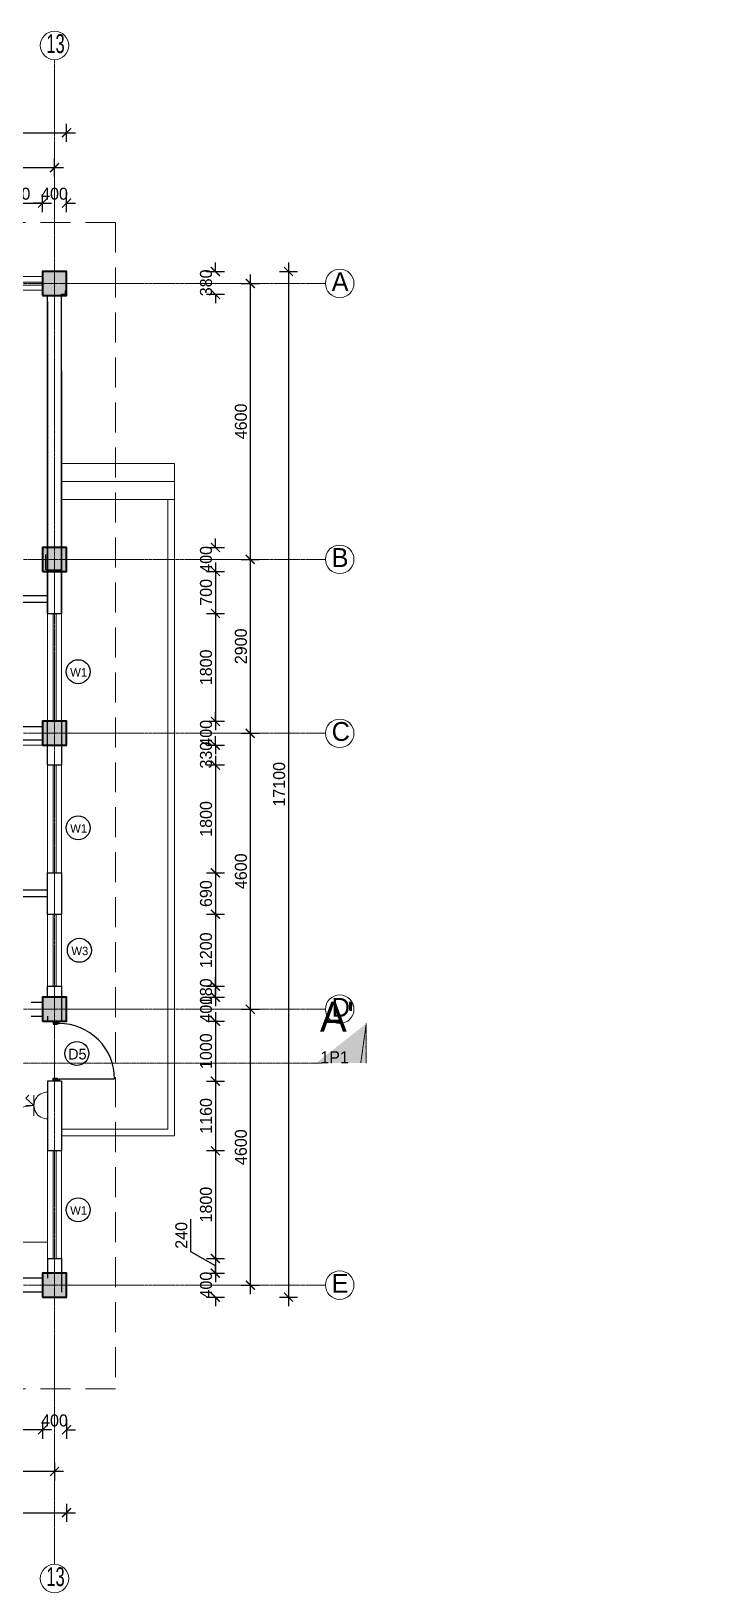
# Model space of a CAD drawing. Header units: inches. Extents: x -3071 to 2534411, y -17796 to 388172.
# Drawn here: x 1649014 to 1660284, y 290866 to 316900 of the extents above; entities that cross this region are included whole.
import ezdxf
from ezdxf.enums import TextEntityAlignment as Align

# ---------------------------------------------------------------- set-up
doc = ezdxf.new("R2010")
doc.units = ezdxf.units.IN
doc.header["$MEASUREMENT"] = 0
for name, pattern in [('ACAD_ISO08W100', [36, 24, -3, 6, -3]), ('DASHDOT2', [12.7, 6.35, -3.175, 0, -3.175]), ('DASHED', [0.75, 0.5, -0.25])]:
    doc.linetypes.add(name, pattern=pattern)
for name, color, linetype, lineweight in [('001-Archi- door window elevation', 92, 'Continuous', 25), ('001-Archi-Opening Tags', 14, 'Continuous', 25), ('002-Archi- Opening', 90, 'Continuous', 25), ('A .4 col', 5, 'Continuous', 40), ('A 0.09 Furniture', 30, 'Continuous', 5), ('A 0.13 dw', 3, 'Continuous', 13), ('A 0.13 fixed furniture', 10, 'Continuous', 13), ('A 0.13 IND DIM', 240, 'Continuous', 13), ('A 0.13 Text', 6, 'Continuous', 13), ('A 0.13parapet partition', 230, 'Continuous', 13), ('A 0.18 steps', 6, 'Continuous', 18), ('cen', 50, 'ACAD_ISO08W100', 5), ('dotted line', 1, 'DASHED', 9), ('Grid Tag', 6, 'Continuous', 20), ('p1 walls stone outline', 4, 'Continuous', 30), ('Power Sockets City supply', 141, 'Continuous', 13), ('section', 6, 'DASHDOT2', 20)]:
    doc.layers.add(name, color=color, linetype=linetype, lineweight=lineweight)
doc.layers.add('Wires', color=1, linetype='Continuous')
doc.styles.add('Archi 100', font='GOTHIC.TTF', dxfattribs={"height": 200})
doc.styles.add('CG', font='GOTHIC.TTF', dxfattribs={"height": 40})
doc.styles.get("Standard").update_dxf_attribs({"font": 'GOTHIC.TTF'})
doc.dimstyles.new('Archi 100', dxfattribs={"dimtxt": 200, "dimasz": 150, "dimexe": 150, "dimexo": 300, "dimgap": 50, "dimtad": 1, "dimdec": 0, "dimrnd": 5, "dimzin": 0, "dimdsep": 46, "dimtxsty": 'Archi 100', "dimblk": 'ARCHTICK', "dimcen": 0.09, "dimdle": 150, "dimclrd": 256, "dimclre": 256, "dimclrt": 256, "dimadec": 0, "dimazin": 0, "dimtfac": 1, "dimtdec": 0, "dimtix": 1, "dimtofl": 0, "dimtmove": 0, "dimatfit": 3, "dimfxl": 150, "dimfxlon": 1, "dimtolj": 1, "dimtzin": 0, "dimlwd": -1, "dimlwe": -1, "dimarcsym": 0})

# ---------------------------------------------------------------- blocks, each defined once
blk = doc.blocks.new('*U654')
at = {"ltscale": 100}
for points in [[(5, 50), (5, -50), (55, -50), (55, 15), (40, 15), (40, 50)], [(995, 50), (995, -50), (945, -50), (945, 15), (960, 15), (960, 50)]]:
    blk.add_hatch(color=256, dxfattribs=at).paths.add_polyline_path(points)
blk.add_lwpolyline([(43, 50), (43, 964, -0.414214), (957, 50)], format="xyb", dxfattribs=at)
for points in [[(5, 50), (5, -50), (55, -50), (55, 15), (40, 15), (40, 50)], [(995, 50), (995, -50), (945, -50), (945, 15), (960, 15), (960, 50)]]:
    blk.add_lwpolyline(points, close=True)
blk = doc.blocks.new('grid')
at = {"layer": 'Grid Tag', "linetype": 'Continuous', "ltscale": 30}
blk.add_circle((51, 48), 264, dxfattribs=at)
blk.add_attdef('GRID', (-143, -93), '', height=200)
blk = doc.blocks.new('window tag')
blk.add_circle((0, 0), 200)
at = {"style": 'Archi 100', "flags": 1}
for tag, p in [('WIDTH', (15, 174.5)), ('HEIGHT', (-4.5, -348.5))]:
    blk.add_attdef(tag, p, '', height=200, dxfattribs=at)
at = {"style": 'Archi 100'}
blk.add_attdef('SYMBOL', text='', height=200, dxfattribs=at).set_placement((8, -10.5), align=Align.MIDDLE_CENTER)
blk = doc.blocks.new('ffwef')
at = {"layer": 'A 0.13 dw'}
for points in [[(1184596, 368096), (1184596, 367866), (1183596, 367866), (1183596, 368096)], [(1183596, 367953), (1184596, 367953), (1184596, 368003), (1183596, 368003)]]:
    blk.add_lwpolyline(points, close=True, dxfattribs=at)
blk = doc.blocks.new('W2')
at = {"layer": 'A 0.13 dw'}
for points in [[(143910, 195589), (143910, 195359), (142110, 195359), (142110, 195589)], [(142110, 195446), (143910, 195446), (143910, 195496), (142110, 195496)]]:
    blk.add_lwpolyline(points, close=True, dxfattribs=at)
blk = doc.blocks.new('vfrfrfef')
at = {"layer": 'A 0.13 dw'}
for points in [[(1185496, 370608), (1185496, 370378), (1184296, 370378), (1184296, 370608)], [(1184296, 370465), (1185496, 370465), (1185496, 370515), (1184296, 370515)]]:
    blk.add_lwpolyline(points, close=True, dxfattribs=at)
blk = doc.blocks.new('_ArchTick')
at = {"color": 0, "linetype": 'ByBlock', "const_width": 0.15}
blk.add_lwpolyline([(-0.5, -0.5), (0.5, 0.5)], dxfattribs=at)
blk = doc.blocks.new('*D1332')
at = {"transparency": 16777216}
for p, q in [((1648051, 314034), (1649351, 314034)), ((1648201, 313884), (1648201, 314184)), ((1649201, 313884), (1649201, 314184))]:
    blk.add_line(p, q, dxfattribs=at)
at = {"layer": 'Defpoints', "color": 0, "transparency": 16777216}
for p in [(1649201, 314034), (1648201, 312810), (1649201, 312895)]:
    blk.add_point(p, dxfattribs=at)
at = {"transparency": 16777216, "xscale": 150, "yscale": 150, "zscale": 150, "rotation": 180}
blk.add_blockref('_ArchTick', (1648201, 314034), dxfattribs=at)
at = {"transparency": 16777216, "xscale": 150, "yscale": 150, "zscale": 150}
blk.add_blockref('_ArchTick', (1649201, 314034), dxfattribs=at)
at = {"transparency": 16777216, "insert": (1648701, 314190), "char_height": 200, "attachment_point": 5, "style": 'Archi 100'}
blk.add_mtext('\\A1;1000', dxfattribs=at)
blk = doc.blocks.new('*D1333')
at = {"transparency": 16777216}
for p, q in [((1649201, 314034), (1649051, 314034)), ((1649201, 313884), (1649201, 314184)), ((1649601, 313884), (1649601, 314184)), ((1649601, 314034), (1649751, 314034))]:
    blk.add_line(p, q, dxfattribs=at)
at = {"layer": 'Defpoints', "color": 0, "transparency": 16777216}
for p in [(1649601, 314034), (1649201, 312895), (1649601, 312895)]:
    blk.add_point(p, dxfattribs=at)
at = {"transparency": 16777216, "xscale": 150, "yscale": 150, "zscale": 150}
blk.add_blockref('_ArchTick', (1649201, 314034), dxfattribs=at)
at = {"transparency": 16777216, "xscale": 150, "yscale": 150, "zscale": 150, "rotation": 180}
blk.add_blockref('_ArchTick', (1649601, 314034), dxfattribs=at)
at = {"transparency": 16777216, "insert": (1649401, 314190), "char_height": 200, "attachment_point": 5, "style": 'Archi 100'}
blk.add_mtext('\\A1;400', dxfattribs=at)
blk = doc.blocks.new('*D1343')
at = {"transparency": 16777216}
for p, q in [((1645801, 314477), (1645801, 314777)), ((1649401, 314477), (1649401, 314777)), ((1645651, 314627), (1649551, 314627))]:
    blk.add_line(p, q, dxfattribs=at)
at = {"layer": 'Defpoints', "color": 0, "transparency": 16777216}
for p in [(1649401, 314627), (1645801, 312900), (1649401, 312895)]:
    blk.add_point(p, dxfattribs=at)
at = {"transparency": 16777216, "xscale": 150, "yscale": 150, "zscale": 150, "rotation": 180}
blk.add_blockref('_ArchTick', (1645801, 314627), dxfattribs=at)
at = {"transparency": 16777216, "xscale": 150, "yscale": 150, "zscale": 150}
blk.add_blockref('_ArchTick', (1649401, 314627), dxfattribs=at)
at = {"transparency": 16777216, "insert": (1647601, 314782), "char_height": 200, "attachment_point": 5, "style": 'Archi 100'}
blk.add_mtext('\\A1;3600', dxfattribs=at)
blk = doc.blocks.new('*D1281')
at = {"transparency": 16777216}
for p, q in [((1610551, 315057), (1610551, 315357)), ((1649601, 315057), (1649601, 315357)), ((1610401, 315207), (1649751, 315207))]:
    blk.add_line(p, q, dxfattribs=at)
at = {"layer": 'Defpoints', "color": 0, "transparency": 16777216}
for p in [(1649601, 315207), (1610551, 312895), (1649601, 312895)]:
    blk.add_point(p, dxfattribs=at)
at = {"transparency": 16777216, "xscale": 150, "yscale": 150, "zscale": 150, "rotation": 180}
blk.add_blockref('_ArchTick', (1610551, 315207), dxfattribs=at)
at = {"transparency": 16777216, "xscale": 150, "yscale": 150, "zscale": 150}
blk.add_blockref('_ArchTick', (1649601, 315207), dxfattribs=at)
at = {"transparency": 16777216, "insert": (1630076, 315362), "char_height": 200, "attachment_point": 5, "style": 'Archi 100'}
blk.add_mtext('\\A1;39050', dxfattribs=at)
blk = doc.blocks.new('*D1362')
at = {"transparency": 16777216}
for p, q in [((1649201, 293733), (1649201, 293433)), ((1649601, 293733), (1649601, 293433)), ((1649201, 293583), (1649051, 293583)), ((1649601, 293583), (1649751, 293583))]:
    blk.add_line(p, q, dxfattribs=at)
at = {"layer": 'Defpoints', "color": 0, "transparency": 16777216}
for p in [(1649201, 295795), (1649601, 295795), (1649201, 293583)]:
    blk.add_point(p, dxfattribs=at)
at = {"transparency": 16777216, "xscale": 150, "yscale": 150, "zscale": 150}
blk.add_blockref('_ArchTick', (1649201, 293583), dxfattribs=at)
at = {"transparency": 16777216, "xscale": 150, "yscale": 150, "zscale": 150, "rotation": 180}
blk.add_blockref('_ArchTick', (1649601, 293583), dxfattribs=at)
at = {"transparency": 16777216, "insert": (1649401, 293738), "char_height": 200, "attachment_point": 5, "style": 'Archi 100'}
blk.add_mtext('\\A1;400', dxfattribs=at)
blk = doc.blocks.new('*D1363')
at = {"transparency": 16777216}
for p, q in [((1646001, 293733), (1646001, 293433)), ((1649201, 293733), (1649201, 293433)), ((1649351, 293583), (1645851, 293583))]:
    blk.add_line(p, q, dxfattribs=at)
at = {"layer": 'Defpoints', "color": 0, "transparency": 16777216}
for p in [(1646001, 295795), (1649201, 295795), (1646001, 293583)]:
    blk.add_point(p, dxfattribs=at)
at = {"transparency": 16777216, "xscale": 150, "yscale": 150, "zscale": 150, "rotation": 180}
blk.add_blockref('_ArchTick', (1646001, 293583), dxfattribs=at)
at = {"transparency": 16777216, "xscale": 150, "yscale": 150, "zscale": 150}
blk.add_blockref('_ArchTick', (1649201, 293583), dxfattribs=at)
at = {"transparency": 16777216, "insert": (1647601, 293738), "char_height": 200, "attachment_point": 5, "style": 'Archi 100'}
blk.add_mtext('\\A1;3200', dxfattribs=at)
blk = doc.blocks.new('*D1387')
at = {"transparency": 16777216}
for p, q in [((1649551, 292888), (1645651, 292888)), ((1645801, 293038), (1645801, 292738)), ((1649401, 293038), (1649401, 292738))]:
    blk.add_line(p, q, dxfattribs=at)
at = {"layer": 'Defpoints', "color": 0, "transparency": 16777216}
for p in [(1645801, 295995), (1649401, 295995), (1645801, 292888)]:
    blk.add_point(p, dxfattribs=at)
at = {"transparency": 16777216, "xscale": 150, "yscale": 150, "zscale": 150, "rotation": 180}
blk.add_blockref('_ArchTick', (1645801, 292888), dxfattribs=at)
at = {"transparency": 16777216, "xscale": 150, "yscale": 150, "zscale": 150}
blk.add_blockref('_ArchTick', (1649401, 292888), dxfattribs=at)
at = {"transparency": 16777216, "insert": (1647601, 293043), "char_height": 200, "attachment_point": 5, "style": 'Archi 100'}
blk.add_mtext('\\A1;3600', dxfattribs=at)
blk = doc.blocks.new('*D1285')
at = {"transparency": 16777216}
for p, q in [((1610386, 292201), (1649751, 292201)), ((1610536, 292351), (1610536, 292051)), ((1649601, 292351), (1649601, 292051))]:
    blk.add_line(p, q, dxfattribs=at)
at = {"layer": 'Defpoints', "color": 0, "transparency": 16777216}
for p in [(1610536, 298740), (1649601, 295795), (1649601, 292201)]:
    blk.add_point(p, dxfattribs=at)
at = {"transparency": 16777216, "xscale": 150, "yscale": 150, "zscale": 150, "rotation": 180}
blk.add_blockref('_ArchTick', (1610536, 292201), dxfattribs=at)
at = {"transparency": 16777216, "xscale": 150, "yscale": 150, "zscale": 150}
blk.add_blockref('_ArchTick', (1649601, 292201), dxfattribs=at)
at = {"transparency": 16777216, "insert": (1630069, 292356), "char_height": 200, "attachment_point": 5, "style": 'Archi 100'}
blk.add_mtext('\\A1;39065', dxfattribs=at)
blk = doc.blocks.new('*D1398')
at = {"transparency": 16777216}
for p, q in [((1652081, 312895), (1652081, 313045)), ((1651931, 312895), (1652231, 312895)), ((1651931, 312514), (1652231, 312514)), ((1652081, 312514), (1652081, 312364))]:
    blk.add_line(p, q, dxfattribs=at)
at = {"layer": 'Defpoints', "color": 0, "transparency": 16777216}
for p in [(1649601, 312895), (0, 312514), (1652081, 312514)]:
    blk.add_point(p, dxfattribs=at)
at = {"transparency": 16777216, "xscale": 150, "yscale": 150, "zscale": 150}
for p, rotation in [((1652081, 312895), 270), ((1652081, 312514), 90)]:
    blk.add_blockref('_ArchTick', p, dxfattribs=dict(at, rotation=rotation))
at = {"transparency": 16777216, "insert": (1651926, 312705), "char_height": 200, "attachment_point": 5, "rotation": 90, "style": 'Archi 100'}
blk.add_mtext('\\A1;380', dxfattribs=at)
blk = doc.blocks.new('*D1399')
at = {"transparency": 16777216}
for p, q in [((2330, 312514), (2630, 312514)), ((2480, 312664), (2480, 308145)), ((2630, 308295), (2330, 308295))]:
    blk.add_line(p, q, dxfattribs=at)
at = {"layer": 'Defpoints', "color": 0, "transparency": 16777216}
for p in [(0, 312514), (2480, 308295), (1649601, 308295)]:
    blk.add_point(p, dxfattribs=at)
at = {"transparency": 16777216, "xscale": 150, "yscale": 150, "zscale": 150}
for p, rotation in [((2480, 312514), 90), ((2480, 308295), 270)]:
    blk.add_blockref('_ArchTick', p, dxfattribs=dict(at, rotation=rotation))
at = {"transparency": 16777216, "insert": (2325, 310405), "char_height": 200, "attachment_point": 5, "rotation": 90, "style": 'Archi 100'}
blk.add_mtext('\\A1;4220', dxfattribs=at)
blk = doc.blocks.new('*D1400')
at = {"transparency": 16777216}
for p, q in [((1651931, 308295), (1652231, 308295)), ((1652081, 308295), (1652081, 308445)), ((1651931, 307895), (1652231, 307895)), ((1652081, 307895), (1652081, 307745))]:
    blk.add_line(p, q, dxfattribs=at)
at = {"layer": 'Defpoints', "color": 0, "transparency": 16777216}
for p in [(1649601, 308295), (1649601, 307895), (1652081, 307895)]:
    blk.add_point(p, dxfattribs=at)
at = {"transparency": 16777216, "xscale": 150, "yscale": 150, "zscale": 150}
for p, rotation in [((1652081, 308295), 270), ((1652081, 307895), 90)]:
    blk.add_blockref('_ArchTick', p, dxfattribs=dict(at, rotation=rotation))
at = {"transparency": 16777216, "insert": (1651926, 308095), "char_height": 200, "attachment_point": 5, "rotation": 90, "style": 'Archi 100'}
blk.add_mtext('\\A1;400', dxfattribs=at)
blk = doc.blocks.new('*D1401')
at = {"transparency": 16777216}
for p, q in [((1652081, 308045), (1652081, 307045)), ((1651931, 307895), (1652231, 307895)), ((1651931, 307195), (1652231, 307195))]:
    blk.add_line(p, q, dxfattribs=at)
at = {"layer": 'Defpoints', "color": 0, "transparency": 16777216}
for p in [(1649601, 307895), (1649516, 307195), (1652081, 307195)]:
    blk.add_point(p, dxfattribs=at)
at = {"transparency": 16777216, "xscale": 150, "yscale": 150, "zscale": 150}
for p, rotation in [((1652081, 307895), 90), ((1652081, 307195), 270)]:
    blk.add_blockref('_ArchTick', p, dxfattribs=dict(at, rotation=rotation))
at = {"transparency": 16777216, "insert": (1651926, 307545), "char_height": 200, "attachment_point": 5, "rotation": 90, "style": 'Archi 100'}
blk.add_mtext('\\A1;700', dxfattribs=at)
blk = doc.blocks.new('*D1402')
at = {"transparency": 16777216}
for p, q in [((1652081, 307345), (1652081, 305245)), ((1651931, 307195), (1652231, 307195)), ((1651931, 305395), (1652231, 305395))]:
    blk.add_line(p, q, dxfattribs=at)
at = {"layer": 'Defpoints', "color": 0, "transparency": 16777216}
for p in [(1649516, 307195), (1649601, 305395), (1652081, 305395)]:
    blk.add_point(p, dxfattribs=at)
at = {"transparency": 16777216, "xscale": 150, "yscale": 150, "zscale": 150}
for p, rotation in [((1652081, 307195), 90), ((1652081, 305395), 270)]:
    blk.add_blockref('_ArchTick', p, dxfattribs=dict(at, rotation=rotation))
at = {"transparency": 16777216, "insert": (1651926, 306295), "char_height": 200, "attachment_point": 5, "rotation": 90, "style": 'Archi 100'}
blk.add_mtext('\\A1;1800', dxfattribs=at)
blk = doc.blocks.new('*D1403')
at = {"transparency": 16777216}
for p, q in [((1651931, 305395), (1652231, 305395)), ((1652081, 305395), (1652081, 305545)), ((1651931, 304995), (1652231, 304995)), ((1652081, 304995), (1652081, 304845))]:
    blk.add_line(p, q, dxfattribs=at)
at = {"layer": 'Defpoints', "color": 0, "transparency": 16777216}
for p in [(1649601, 305395), (1649601, 304995), (1652081, 304995)]:
    blk.add_point(p, dxfattribs=at)
at = {"transparency": 16777216, "xscale": 150, "yscale": 150, "zscale": 150}
for p, rotation in [((1652081, 305395), 270), ((1652081, 304995), 90)]:
    blk.add_blockref('_ArchTick', p, dxfattribs=dict(at, rotation=rotation))
at = {"transparency": 16777216, "insert": (1651926, 305195), "char_height": 200, "attachment_point": 5, "rotation": 90, "style": 'Archi 100'}
blk.add_mtext('\\A1;400', dxfattribs=at)
blk = doc.blocks.new('*D1404')
at = {"transparency": 16777216}
for p, q in [((1652081, 304995), (1652081, 305145)), ((1651931, 304995), (1652231, 304995)), ((1651931, 304667), (1652231, 304667)), ((1652081, 304667), (1652081, 304517))]:
    blk.add_line(p, q, dxfattribs=at)
at = {"layer": 'Defpoints', "color": 0, "transparency": 16777216}
for p in [(1649601, 304995), (1649516, 304667), (1652081, 304667)]:
    blk.add_point(p, dxfattribs=at)
at = {"transparency": 16777216, "xscale": 150, "yscale": 150, "zscale": 150}
for p, rotation in [((1652081, 304995), 270), ((1652081, 304667), 90)]:
    blk.add_blockref('_ArchTick', p, dxfattribs=dict(at, rotation=rotation))
at = {"transparency": 16777216, "insert": (1651926, 304831), "char_height": 200, "attachment_point": 5, "rotation": 90, "style": 'Archi 100'}
blk.add_mtext('\\A1;330', dxfattribs=at)
blk = doc.blocks.new('*D1405')
at = {"transparency": 16777216}
for p, q in [((1651931, 304667), (1652231, 304667)), ((1652081, 304817), (1652081, 302717)), ((1651931, 302867), (1652231, 302867))]:
    blk.add_line(p, q, dxfattribs=at)
at = {"layer": 'Defpoints', "color": 0, "transparency": 16777216}
for p in [(1649516, 304667), (1649516, 302867), (1652081, 302867)]:
    blk.add_point(p, dxfattribs=at)
at = {"transparency": 16777216, "xscale": 150, "yscale": 150, "zscale": 150}
for p, rotation in [((1652081, 304667), 90), ((1652081, 302867), 270)]:
    blk.add_blockref('_ArchTick', p, dxfattribs=dict(at, rotation=rotation))
at = {"transparency": 16777216, "insert": (1651926, 303767), "char_height": 200, "attachment_point": 5, "rotation": 90, "style": 'Archi 100'}
blk.add_mtext('\\A1;1800', dxfattribs=at)
blk = doc.blocks.new('*D1406')
at = {"transparency": 16777216}
for p, q in [((1651931, 302867), (1652231, 302867)), ((1652081, 303017), (1652081, 302028)), ((1651931, 302178), (1652231, 302178))]:
    blk.add_line(p, q, dxfattribs=at)
at = {"layer": 'Defpoints', "color": 0, "transparency": 16777216}
for p in [(1649516, 302867), (1649516, 302178), (1652081, 302178)]:
    blk.add_point(p, dxfattribs=at)
at = {"transparency": 16777216, "xscale": 150, "yscale": 150, "zscale": 150}
for p, rotation in [((1652081, 302867), 90), ((1652081, 302178), 270)]:
    blk.add_blockref('_ArchTick', p, dxfattribs=dict(at, rotation=rotation))
at = {"transparency": 16777216, "insert": (1651926, 302522), "char_height": 200, "attachment_point": 5, "rotation": 90, "style": 'Archi 100'}
blk.add_mtext('\\A1;690', dxfattribs=at)
blk = doc.blocks.new('*D1407')
at = {"transparency": 16777216}
for p, q in [((1652081, 302328), (1652081, 300828)), ((1651931, 302178), (1652231, 302178)), ((1651931, 300978), (1652231, 300978))]:
    blk.add_line(p, q, dxfattribs=at)
at = {"layer": 'Defpoints', "color": 0, "transparency": 16777216}
for p in [(1649516, 302178), (1649516, 300978), (1652081, 300978)]:
    blk.add_point(p, dxfattribs=at)
at = {"transparency": 16777216, "xscale": 150, "yscale": 150, "zscale": 150}
for p, rotation in [((1652081, 302178), 90), ((1652081, 300978), 270)]:
    blk.add_blockref('_ArchTick', p, dxfattribs=dict(at, rotation=rotation))
at = {"transparency": 16777216, "insert": (1651926, 301578), "char_height": 200, "attachment_point": 5, "rotation": 90, "style": 'Archi 100'}
blk.add_mtext('\\A1;1200', dxfattribs=at)
blk = doc.blocks.new('*D1408')
at = {"transparency": 16777216}
for p, q in [((1651931, 300978), (1652231, 300978)), ((1652081, 300978), (1652081, 301128)), ((1651931, 300795), (1652231, 300795)), ((1652081, 300795), (1652081, 300645))]:
    blk.add_line(p, q, dxfattribs=at)
at = {"layer": 'Defpoints', "color": 0, "transparency": 16777216}
for p in [(1649516, 300978), (1649601, 300795), (1652081, 300795)]:
    blk.add_point(p, dxfattribs=at)
at = {"transparency": 16777216, "xscale": 150, "yscale": 150, "zscale": 150}
for p, rotation in [((1652081, 300978), 270), ((1652081, 300795), 90)]:
    blk.add_blockref('_ArchTick', p, dxfattribs=dict(at, rotation=rotation))
at = {"transparency": 16777216, "insert": (1651926, 300886), "char_height": 200, "attachment_point": 5, "rotation": 90, "style": 'Archi 100'}
blk.add_mtext('\\A1;180', dxfattribs=at)
blk = doc.blocks.new('*D1409')
at = {"transparency": 16777216}
for p, q in [((1651931, 300795), (1652231, 300795)), ((1652081, 300795), (1652081, 300945)), ((1651931, 300395), (1652231, 300395)), ((1652081, 300395), (1652081, 300245))]:
    blk.add_line(p, q, dxfattribs=at)
at = {"layer": 'Defpoints', "color": 0, "transparency": 16777216}
for p in [(1649601, 300795), (1649601, 300395), (1652081, 300395)]:
    blk.add_point(p, dxfattribs=at)
at = {"transparency": 16777216, "xscale": 150, "yscale": 150, "zscale": 150}
for p, rotation in [((1652081, 300795), 270), ((1652081, 300395), 90)]:
    blk.add_blockref('_ArchTick', p, dxfattribs=dict(at, rotation=rotation))
at = {"transparency": 16777216, "insert": (1651926, 300595), "char_height": 200, "attachment_point": 5, "rotation": 90, "style": 'Archi 100'}
blk.add_mtext('\\A1;400', dxfattribs=at)
blk = doc.blocks.new('*D1410')
at = {"transparency": 16777216}
for p, q in [((1652081, 300545), (1652081, 299245)), ((1651931, 300395), (1652231, 300395)), ((1651931, 299395), (1652231, 299395))]:
    blk.add_line(p, q, dxfattribs=at)
at = {"layer": 'Defpoints', "color": 0, "transparency": 16777216}
for p in [(1649601, 300395), (1649516, 299395), (1652081, 299395)]:
    blk.add_point(p, dxfattribs=at)
at = {"transparency": 16777216, "xscale": 150, "yscale": 150, "zscale": 150}
for p, rotation in [((1652081, 300395), 90), ((1652081, 299395), 270)]:
    blk.add_blockref('_ArchTick', p, dxfattribs=dict(at, rotation=rotation))
at = {"transparency": 16777216, "insert": (1651926, 299895), "char_height": 200, "attachment_point": 5, "rotation": 90, "style": 'Archi 100'}
blk.add_mtext('\\A1;1000', dxfattribs=at)
blk = doc.blocks.new('*D1411')
at = {"transparency": 16777216}
for p, q in [((1651931, 299395), (1652231, 299395)), ((1652081, 299545), (1652081, 298087)), ((1651931, 298237), (1652231, 298237))]:
    blk.add_line(p, q, dxfattribs=at)
at = {"layer": 'Defpoints', "color": 0, "transparency": 16777216}
for p in [(1649516, 299395), (1649516, 298237), (1652081, 298237)]:
    blk.add_point(p, dxfattribs=at)
at = {"transparency": 16777216, "xscale": 150, "yscale": 150, "zscale": 150}
for p, rotation in [((1652081, 299395), 90), ((1652081, 298237), 270)]:
    blk.add_blockref('_ArchTick', p, dxfattribs=dict(at, rotation=rotation))
at = {"transparency": 16777216, "insert": (1651926, 298816), "char_height": 200, "attachment_point": 5, "rotation": 90, "style": 'Archi 100'}
blk.add_mtext('\\A1;1160', dxfattribs=at)
blk = doc.blocks.new('*D1412')
at = {"transparency": 16777216}
for p, q in [((1652081, 298387), (1652081, 296287)), ((1651931, 298237), (1652231, 298237)), ((1651931, 296437), (1652231, 296437))]:
    blk.add_line(p, q, dxfattribs=at)
at = {"layer": 'Defpoints', "color": 0, "transparency": 16777216}
for p in [(1649516, 298237), (1649516, 296437), (1652081, 296437)]:
    blk.add_point(p, dxfattribs=at)
at = {"transparency": 16777216, "xscale": 150, "yscale": 150, "zscale": 150}
for p, rotation in [((1652081, 298237), 90), ((1652081, 296437), 270)]:
    blk.add_blockref('_ArchTick', p, dxfattribs=dict(at, rotation=rotation))
at = {"transparency": 16777216, "insert": (1651926, 297337), "char_height": 200, "attachment_point": 5, "rotation": 90, "style": 'Archi 100'}
blk.add_mtext('\\A1;1800', dxfattribs=at)
blk = doc.blocks.new('*D1413')
at = {"transparency": 16777216}
for p, q in [((1651670, 296552), (1651670, 297097)), ((1652081, 296316), (1651670, 296552)), ((1652081, 296587), (1652081, 296045)), ((1651931, 296437), (1652231, 296437)), ((1651931, 296195), (1652231, 296195))]:
    blk.add_line(p, q, dxfattribs=at)
at = {"layer": 'Defpoints', "color": 0, "transparency": 16777216}
for p in [(1649516, 296437), (1649601, 296195), (1652081, 296195)]:
    blk.add_point(p, dxfattribs=at)
at = {"transparency": 16777216, "xscale": 150, "yscale": 150, "zscale": 150}
for p, rotation in [((1652081, 296437), 90), ((1652081, 296195), 270)]:
    blk.add_blockref('_ArchTick', p, dxfattribs=dict(at, rotation=rotation))
at = {"transparency": 16777216, "insert": (1651515, 296824), "char_height": 200, "attachment_point": 5, "rotation": 90, "style": 'Archi 100'}
blk.add_mtext('\\A1;240', dxfattribs=at)
blk = doc.blocks.new('*D1414')
at = {"transparency": 16777216}
for p, q in [((1652081, 296195), (1652081, 296345)), ((1651931, 296195), (1652231, 296195)), ((1651931, 295795), (1652231, 295795)), ((1652081, 295795), (1652081, 295645))]:
    blk.add_line(p, q, dxfattribs=at)
at = {"layer": 'Defpoints', "color": 0, "transparency": 16777216}
for p in [(1649601, 296195), (1649601, 295795), (1652081, 295795)]:
    blk.add_point(p, dxfattribs=at)
at = {"transparency": 16777216, "xscale": 150, "yscale": 150, "zscale": 150}
for p, rotation in [((1652081, 296195), 270), ((1652081, 295795), 90)]:
    blk.add_blockref('_ArchTick', p, dxfattribs=dict(at, rotation=rotation))
at = {"transparency": 16777216, "insert": (1651926, 295995), "char_height": 200, "attachment_point": 5, "rotation": 90, "style": 'Archi 100'}
blk.add_mtext('\\A1;400', dxfattribs=at)
blk = doc.blocks.new('*D1415')
at = {"transparency": 16777216}
for p, q in [((1652512, 312695), (1652812, 312695)), ((1652662, 312845), (1652662, 307945)), ((1652512, 308095), (1652812, 308095))]:
    blk.add_line(p, q, dxfattribs=at)
at = {"layer": 'Defpoints', "color": 0, "transparency": 16777216}
for p in [(1649401, 312695), (1649401, 308095), (1652662, 308095)]:
    blk.add_point(p, dxfattribs=at)
at = {"transparency": 16777216, "xscale": 150, "yscale": 150, "zscale": 150}
for p, rotation in [((1652662, 312695), 90), ((1652662, 308095), 270)]:
    blk.add_blockref('_ArchTick', p, dxfattribs=dict(at, rotation=rotation))
at = {"transparency": 16777216, "insert": (1652507, 310395), "char_height": 200, "attachment_point": 5, "rotation": 90, "style": 'Archi 100'}
blk.add_mtext('\\A1;4600', dxfattribs=at)
blk = doc.blocks.new('*D1416')
at = {"transparency": 16777216}
for p, q in [((1652662, 308245), (1652662, 305045)), ((1652512, 308095), (1652812, 308095)), ((1652512, 305195), (1652812, 305195))]:
    blk.add_line(p, q, dxfattribs=at)
at = {"layer": 'Defpoints', "color": 0, "transparency": 16777216}
for p in [(1649401, 308095), (1649401, 305195), (1652662, 305195)]:
    blk.add_point(p, dxfattribs=at)
at = {"transparency": 16777216, "xscale": 150, "yscale": 150, "zscale": 150}
for p, rotation in [((1652662, 308095), 90), ((1652662, 305195), 270)]:
    blk.add_blockref('_ArchTick', p, dxfattribs=dict(at, rotation=rotation))
at = {"transparency": 16777216, "insert": (1652507, 306645), "char_height": 200, "attachment_point": 5, "rotation": 90, "style": 'Archi 100'}
blk.add_mtext('\\A1;2900', dxfattribs=at)
blk = doc.blocks.new('*D1417')
at = {"transparency": 16777216}
for p, q in [((1652512, 305195), (1652812, 305195)), ((1652662, 305345), (1652662, 300445)), ((1652512, 300595), (1652812, 300595))]:
    blk.add_line(p, q, dxfattribs=at)
at = {"layer": 'Defpoints', "color": 0, "transparency": 16777216}
for p in [(1649401, 305195), (1649401, 300595), (1652662, 300595)]:
    blk.add_point(p, dxfattribs=at)
at = {"transparency": 16777216, "xscale": 150, "yscale": 150, "zscale": 150}
for p, rotation in [((1652662, 305195), 90), ((1652662, 300595), 270)]:
    blk.add_blockref('_ArchTick', p, dxfattribs=dict(at, rotation=rotation))
at = {"transparency": 16777216, "insert": (1652507, 302895), "char_height": 200, "attachment_point": 5, "rotation": 90, "style": 'Archi 100'}
blk.add_mtext('\\A1;4600', dxfattribs=at)
blk = doc.blocks.new('*D1418')
at = {"transparency": 16777216}
for p, q in [((1652662, 300745), (1652662, 295845)), ((1652512, 300595), (1652812, 300595)), ((1652512, 295995), (1652812, 295995))]:
    blk.add_line(p, q, dxfattribs=at)
at = {"layer": 'Defpoints', "color": 0, "transparency": 16777216}
for p in [(1649401, 300595), (1649401, 295995), (1652662, 295995)]:
    blk.add_point(p, dxfattribs=at)
at = {"transparency": 16777216, "xscale": 150, "yscale": 150, "zscale": 150}
for p, rotation in [((1652662, 300595), 90), ((1652662, 295995), 270)]:
    blk.add_blockref('_ArchTick', p, dxfattribs=dict(at, rotation=rotation))
at = {"transparency": 16777216, "insert": (1652507, 298295), "char_height": 200, "attachment_point": 5, "rotation": 90, "style": 'Archi 100'}
blk.add_mtext('\\A1;4600', dxfattribs=at)
blk = doc.blocks.new('*D1284')
at = {"transparency": 16777216}
for p, q in [((1653299, 313045), (1653299, 295645)), ((1653149, 312895), (1653449, 312895)), ((1653149, 295795), (1653449, 295795))]:
    blk.add_line(p, q, dxfattribs=at)
at = {"layer": 'Defpoints', "color": 0, "transparency": 16777216}
for p in [(1649601, 312895), (1649601, 295795), (1653299, 295795)]:
    blk.add_point(p, dxfattribs=at)
at = {"transparency": 16777216, "xscale": 150, "yscale": 150, "zscale": 150}
for p, rotation in [((1653299, 312895), 90), ((1653299, 295795), 270)]:
    blk.add_blockref('_ArchTick', p, dxfattribs=dict(at, rotation=rotation))
at = {"transparency": 16777216, "insert": (1653144, 304345), "char_height": 200, "attachment_point": 5, "rotation": 90, "style": 'Archi 100'}
blk.add_mtext('\\A1;17100', dxfattribs=at)
blk = doc.blocks.new('*D1627')
at = {"transparency": 16777216}
for p, q in [((1765924, 312897), (1765924, 313047)), ((1765774, 312897), (1766074, 312897)), ((1765774, 312516), (1766074, 312516)), ((1765924, 312516), (1765924, 312366))]:
    blk.add_line(p, q, dxfattribs=at)
at = {"layer": 'Defpoints', "color": 0, "transparency": 16777216}
for p in [(1764300, 312897), (0, 312516), (1765924, 312516)]:
    blk.add_point(p, dxfattribs=at)
at = {"transparency": 16777216, "xscale": 150, "yscale": 150, "zscale": 150}
for p, rotation in [((1765924, 312897), 270), ((1765924, 312516), 90)]:
    blk.add_blockref('_ArchTick', p, dxfattribs=dict(at, rotation=rotation))
at = {"transparency": 16777216, "insert": (1765769, 312706), "char_height": 200, "attachment_point": 5, "rotation": 90, "style": 'Archi 100'}
blk.add_mtext('\\A1;380', dxfattribs=at)
blk = doc.blocks.new('*D1628')
at = {"transparency": 16777216}
for p, q in [((1473, 312516), (1773, 312516)), ((1623, 312666), (1623, 308147)), ((1773, 308297), (1473, 308297))]:
    blk.add_line(p, q, dxfattribs=at)
at = {"layer": 'Defpoints', "color": 0, "transparency": 16777216}
for p in [(0, 312516), (1623, 308297), (1764300, 308297)]:
    blk.add_point(p, dxfattribs=at)
at = {"transparency": 16777216, "xscale": 150, "yscale": 150, "zscale": 150}
for p, rotation in [((1623, 312516), 90), ((1623, 308297), 270)]:
    blk.add_blockref('_ArchTick', p, dxfattribs=dict(at, rotation=rotation))
at = {"transparency": 16777216, "insert": (1468, 310406), "char_height": 200, "attachment_point": 5, "rotation": 90, "style": 'Archi 100'}
blk.add_mtext('\\A1;4220', dxfattribs=at)
blk = doc.blocks.new('15A N soc')
at = {"layer": 'Power Sockets City supply', "color": 244, "lineweight": 13, "true_color": 0x991b1e}
for p, q in [((52222.561, 99516.206), (52222.561, 99516.26)), ((52222.561, 99516.206), (52222.61, 99516.259)), ((52222.61, 99516.259), (52222.628, 99516.24)), ((52222.628, 99516.206), (52222.493, 99516.206)), ((52222.434, 99516.116), (52222.686, 99516.116))]:
    blk.add_line(p, q, dxfattribs=at)
blk.add_arc((52222.561, 99516.118), 0.0881, 358.32, 181.68, dxfattribs=at)

msp = doc.modelspace()

# ---------------------------------------------------------------- hatches: boundary and pattern name
at = {"layer": 'A .4 col', "linetype": 'Continuous'}
h = msp.add_hatch(color=256, dxfattribs=at)
h.dxf.hatch_style = 1
h.paths.add_polyline_path([(1649201.17, 312495.24), (1649601.17, 312495.24), (1649601.17, 312895.24), (1649201.17, 312895.24)])
h = msp.add_hatch(color=256, dxfattribs=at)
h.dxf.hatch_style = 1
h.paths.add_polyline_path([(1649201.17, 307895.24), (1649601.17, 307895.24), (1649601.17, 308295.24), (1649201.17, 308295.24)])
h = msp.add_hatch(color=256, dxfattribs=at)
h.dxf.hatch_style = 1
h.paths.add_polyline_path([(1649201.17, 304995.24), (1649601.17, 304995.24), (1649601.17, 305395.24), (1649201.17, 305395.24)])
h = msp.add_hatch(color=256, dxfattribs=at)
h.dxf.hatch_style = 1
h.paths.add_polyline_path([(1649201.17, 300395.25), (1649601.17, 300395.25), (1649601.17, 300795.25), (1649201.17, 300795.25)])
h = msp.add_hatch(color=256, dxfattribs=at)
h.dxf.hatch_style = 1
h.paths.add_polyline_path([(1649201.17, 295795.25), (1649601.17, 295795.25), (1649601.17, 296195.25), (1649201.17, 296195.25)])
at = {"layer": 'section'}
msp.add_hatch(color=256, dxfattribs=at).paths.add_polyline_path([(1654594.61, 300355.02), (1653759.51, 299695.92), (1654594.61, 299695.92)])

# ---------------------------------------------------------------- linework, layer by layer
at = {"layer": 'A .4 col', "linetype": 'Continuous'}
for points in [[(1649201.17, 312495.24), (1649601.17, 312495.24), (1649601.17, 312895.24), (1649201.17, 312895.24)], [(1649201.17, 307895.24), (1649601.17, 307895.24), (1649601.17, 308295.24), (1649201.17, 308295.24)], [(1649201.17, 304995.24), (1649601.17, 304995.24), (1649601.17, 305395.24), (1649201.17, 305395.24)], [(1649201.17, 300395.25), (1649601.17, 300395.25), (1649601.17, 300795.25), (1649201.17, 300795.25)], [(1649201.17, 295795.25), (1649601.17, 295795.25), (1649601.17, 296195.25), (1649201.17, 296195.25)]]:
    msp.add_lwpolyline(points, close=True, dxfattribs=at)
at = {"layer": 'A 0.09 Furniture', "linetype": 'Continuous'}
msp.add_lwpolyline([(1648371.17, 302470.24), (1648371.17, 304400.24), (1645528.83, 304400.24), (1645528.83, 304995.24), (1649201.17, 304995.24)], dxfattribs=at)
at = {"layer": 'A 0.13 fixed furniture'}
for p, q in [((1649516.17, 312514.42), (1649576.17, 312514.42)), ((1649576.17, 312514.42), (1649576.17, 312574.42)), ((1649516.17, 308254.42), (1649516.17, 310344.36)), ((1649286.17, 296710.24), (1644017.71, 296710.24))]:
    msp.add_line(p, q, dxfattribs=at)
at = {"layer": 'A 0.13parapet partition'}
for p, q in [((1651401.17, 309692.53), (1651401.17, 298483.26)), ((1651291.17, 309092.53), (1651291.17, 298593.26)), ((1649516.17, 298593.26), (1651291.17, 298593.26)), ((1649516.17, 298483.26), (1651401.17, 298483.26))]:
    msp.add_line(p, q, dxfattribs=at)
at = {"layer": 'A 0.18 steps'}
for p, q in [((1649516.17, 309692.53), (1651401.17, 309692.53)), ((1649516.17, 309392.53), (1651401.17, 309392.53)), ((1649516.17, 309092.53), (1651401.17, 309092.53))]:
    msp.add_line(p, q, dxfattribs=at)
at = {"layer": 'cen', "ltscale": 2}
for p, q in [((1649401.17, 316425.62), (1649401.17, 291340.6)), ((1653916.17, 312695.24), (1606236.17, 312695.24)), ((1653916.17, 308095.24), (1606236.17, 308095.24)), ((1653916.17, 305195.24), (1606236.17, 305195.24)), ((1653916.17, 300595.25), (1606236.17, 300595.25)), ((1653916.17, 295995.25), (1606236.17, 295995.25))]:
    msp.add_line(p, q, dxfattribs=at)
at = {"layer": 'dotted line', "ltscale": 1000}
for p, q in [((1650416.17, 313711.02), (1635201.17, 313711.02)), ((1650416.17, 313711.02), (1650416.17, 294265.2)), ((1650416.17, 294265.2), (1628626.17, 294265.2))]:
    msp.add_line(p, q, dxfattribs=at)
at = {"layer": 'p1 walls stone outline'}
for p, q in [((1649286.17, 307195.13), (1649286.17, 312495.24)), ((1649516.17, 310365.36), (1649516.17, 312514.42)), ((1649286.17, 312395.24), (1649286.17, 307195.13)), ((1649516.17, 307460.24), (1649516.17, 312395.24)), ((1649516.17, 311245.24), (1649516.17, 307195.13)), ((1649256.17, 307921.63), (1649256.17, 308175.56)), ((1649261.17, 307921.63), (1649506.17, 307921.63)), ((1648871.17, 307490.24), (1649286.17, 307490.24)), ((1648871.17, 307380.24), (1649286.17, 307380.24)), ((1649286.17, 307195.13), (1649516.17, 307195.13)), ((1649286.17, 304666.99), (1649286.17, 305395.24)), ((1649516.17, 305395.24), (1649516.17, 304666.99)), ((1648490.08, 305310.24), (1649201.17, 305310.24)), ((1649201.17, 305080.24), (1645601.17, 305080.24)), ((1649286.17, 304666.99), (1649516.17, 304666.99)), ((1649286.17, 302177.54), (1649286.17, 302867.1)), ((1649286.17, 302867.1), (1649516.17, 302867.1)), ((1649516.17, 302867.1), (1649516.17, 302177.54)), ((1649286.17, 302580.24), (1648371.17, 302580.24)), ((1649286.17, 302470.24), (1648371.17, 302470.24)), ((1649286.17, 302177.54), (1649516.17, 302177.54)), ((1649286.17, 300795.25), (1649286.17, 300977.66)), ((1649286.17, 300977.66), (1649516.17, 300977.66)), ((1649516.17, 300977.66), (1649516.17, 300395.25)), ((1649014, 300710.24), (1649201.17, 300710.24)), ((1649601.17, 300710.24), (1649601.17, 300480.24)), ((1649014, 300480.24), (1649201.17, 300480.24)), ((1649286.17, 300480.01), (1649286.17, 300395.25)), ((1649516.17, 300480.01), (1649516.17, 300395.25)), ((1649516.17, 300395.25), (1649286.17, 300395.25)), ((1649286.17, 299395.25), (1649286.17, 298236.84)), ((1649516.17, 299395.25), (1649286.17, 299395.25)), ((1649516.17, 299395.25), (1649516.17, 298236.84)), ((1649286.17, 298236.84), (1649516.17, 298236.84)), ((1649286.17, 296436.95), (1649286.17, 296110.01)), ((1649286.17, 296436.95), (1649516.17, 296436.95)), ((1649516.17, 296436.95), (1649516.17, 295880.02)), ((1649201.17, 296110.24), (1645311.78, 296110.24)), ((1649201.17, 295880.25), (1649201.17, 296110.25)), ((1649201.17, 295880.24), (1645311.78, 295880.25))]:
    msp.add_line(p, q, dxfattribs=at)
msp.add_lwpolyline([(1649516.17, 307195.13), (1649516.17, 307460.24)], dxfattribs=at)
at = {"layer": 'section'}
for p, q in [((1654594.61, 300355.02), (1654503.66, 299695.92)), ((1654594.61, 299695.92), (1654594.61, 300355.02)), ((1653854.71, 299695.92), (1605366.89, 299695.92))]:
    msp.add_line(p, q, dxfattribs=at)
at = {"layer": 'Wires', "color": 2, "lineweight": 9}
msp.add_arc((1649386.7, 295910.38), 3095.96, 96.109124, 172.038527, dxfattribs=at)

# ---------------------------------------------------------------- block references
ref = msp.add_blockref('grid', (1649354.94, 316619.81), dxfattribs=dict(xscale=0.8987445155798923, yscale=0.8987445155798923, zscale=0.8987445155798923))
ref.add_attrib('GRID', '13', (1649266.41, 316536.03), dxfattribs={"height": 314.561, "width": 0.65})
ref = msp.add_blockref('grid', (1654107.23, 312652.14), dxfattribs=dict(xscale=0.8987445155798923, yscale=0.8987445155798923, zscale=0.8987445155798923))
ref.add_attrib('GRID', 'A', (1654018.7, 312568.36), dxfattribs={"height": 314.56})
ref = msp.add_blockref('grid', (1654107.23, 308052.14), dxfattribs=dict(xscale=0.8987445155798923, yscale=0.8987445155798923, zscale=0.8987445155798923))
ref.add_attrib('GRID', 'B', (1654018.7, 307968.36), dxfattribs={"height": 314.56})
ref = msp.add_blockref('grid', (1654107.23, 305152.14), dxfattribs=dict(xscale=0.8987445155798923, yscale=0.8987445155798923, zscale=0.8987445155798923))
ref.add_attrib('GRID', 'C', (1654018.7, 305068.36), dxfattribs={"height": 314.56})
ref = msp.add_blockref('grid', (1654107.23, 300552.14), dxfattribs=dict(xscale=0.8987445155798923, yscale=0.8987445155798923, zscale=0.8987445155798923))
ref.add_attrib('GRID', 'D', (1654018.7, 300468.36), dxfattribs={"height": 314.56})
ref = msp.add_blockref('grid', (1654107.23, 295952.14), dxfattribs=dict(xscale=0.8987445155798923, yscale=0.8987445155798923, zscale=0.8987445155798923))
ref.add_attrib('GRID', 'E', (1654018.7, 295868.36), dxfattribs={"height": 314.56})
ref = msp.add_blockref('grid', (1649354.94, 291060.21), dxfattribs=dict(xscale=0.8987445155798923, yscale=0.8987445155798923, zscale=0.8987445155798923))
ref.add_attrib('GRID', '13', (1649266.41, 290976.43), dxfattribs={"height": 314.561, "width": 0.65})
at = {"layer": '001-Archi- door window elevation', "color": 2}
msp.add_blockref('ffwef', (464605.23, -55285.26), dxfattribs=at)
at = {"layer": '001-Archi- door window elevation', "color": 2, "rotation": 90}
msp.add_blockref('vfrfrfef', (2019894.01, -883318.46), dxfattribs=at)
at = {"layer": '001-Archi-Opening Tags'}
ref = msp.add_blockref('window tag', (1649795.54, 306222.46), dxfattribs=at)
ref.add_attrib('SYMBOL', 'W1', dxfattribs={"layer": '0', "height": 140, "style": 'CG'}).set_placement((1649803.54, 306211.96), align=Align.MIDDLE_CENTER)
ref = msp.add_blockref('window tag', (1649795.54, 303618.99), dxfattribs=at)
ref.add_attrib('SYMBOL', 'W1', dxfattribs={"layer": '0', "height": 140, "style": 'CG'}).set_placement((1649803.54, 303608.49), align=Align.MIDDLE_CENTER)
ref = msp.add_blockref('window tag', (1649815.19, 301577.22), dxfattribs=at)
ref.add_attrib('SYMBOL', 'W3', dxfattribs={"layer": '0', "height": 140, "style": 'CG'}).set_placement((1649823.19, 301566.72), align=Align.MIDDLE_CENTER)
ref = msp.add_blockref('window tag', (1649773.59, 299856.96), dxfattribs=at)
ref.add_attrib('SYMBOL', 'D5', dxfattribs={"layer": '0', "height": 180, "style": 'CG'}).set_placement((1649781.59, 299846.46), align=Align.MIDDLE_CENTER)
ref = msp.add_blockref('window tag', (1649795.54, 297249.86), dxfattribs=at)
ref.add_attrib('SYMBOL', 'W1', dxfattribs={"layer": '0', "height": 140, "style": 'CG'}).set_placement((1649803.54, 297239.36), align=Align.MIDDLE_CENTER)
at = {"layer": '002-Archi- Opening', "xscale": -1.010101010091603, "yscale": 1.010101010100698, "zscale": 1.01010101010101, "rotation": 270}
msp.add_blockref('*U654', (1649428.24, 299389.97), dxfattribs=at)
at = {"layer": 'A 0.13 IND DIM', "rotation": 90}
for p in [(1844874.77, 163284.97), (1844874.77, 160756.84), (1844874.77, 154326.69)]:
    msp.add_blockref('W2', p, dxfattribs=at)
at = {"layer": 'Power Sockets City supply', "lineweight": 0, "xscale": 2523.339306174504, "yscale": 2523.339306174504, "zscale": 2523.339306174504, "rotation": 90}
msp.add_blockref('15A N soc', (252762212.33, -131476250.52), dxfattribs=at)

# ---------------------------------------------------------------- texts
at = {"layer": 'A 0.13 Text', "linetype": 'Continuous', "insert": (1654111.08, 300471.85), "char_height": 500, "width": 2050.5885, "attachment_point": 5, "style": 'CG'}
msp.add_mtext("A'", dxfattribs=at)
at = {"layer": 'Wires', "lineweight": 9, "insert": (1653829.77, 299894.26), "char_height": 200, "attachment_point": 1, "style": 'CG'}
msp.add_mtext_dynamic_manual_height_columns('1P1', width=291.9664, gutter_width=300, heights=[0], dxfattribs=at)

# ---------------------------------------------------------------- dimensions: what is measured, and where the dimension line sits
for base, p1, p2, picture, middle in [((1649601.17, 315206.64), (1610551.17, 312895.24), (1649601.17, 312895.24), '*D1281', (1630076.17, 315361.67)), ((1649401.17, 314626.79), (1645801.17, 312899.79), (1649401.17, 312895.24), '*D1343', (1647601.17, 314781.82)), ((1649601.17, 292201.1), (1610536.32, 298740.25), (1649601.17, 295795.25), '*D1285', (1630068.74, 292356.13)), ((1645801.17, 292887.61), (1649401.17, 295995.25), (1645801.17, 295995.25), '*D1387', (1647601.17, 293042.64)), ((1649201.17, 293582.72), (1649601.17, 295795.25), (1649201.17, 295795.25), '*D1362', (1649401.17, 293737.75))]:
    dim = msp.add_linear_dim(base=base, p1=p1, p2=p2, dimstyle='Archi 100')
    dim.commit()
    dim.dimension.update_dxf_attribs({"geometry": picture, "text_midpoint": middle})
for base, p1, p2, picture, middle in [((1649201.17, 314034.49), (1648201.29, 312810.24), (1649201.17, 312895.24), '*D1332', (1648701.23, 314189.52)), ((1649601.17, 314034.49), (1649201.17, 312895.24), (1649601.17, 312895.24), '*D1333', (1649401.17, 314189.52)), ((1646001.17, 293582.72), (1649201.17, 295795.25), (1646001.17, 295795.25), '*D1363', (1647601.17, 293737.75))]:
    dim = msp.add_linear_dim(base=base, p1=p1, p2=p2, dimstyle='Archi 100', override={"dimtmove": 1})
    dim.commit()
    dim.dimension.update_dxf_attribs({"geometry": picture, "text_midpoint": middle})
for base, p1, p2, picture, middle in [((1765923.68, 312515.96), (1764300.46, 312896.78), (0, 312515.96), '*D1627', (1765768.65, 312706.37)), ((1652081.35, 312514.42), (1649601.17, 312895.24), (0, 312514.42), '*D1398', (1651926.32, 312704.83)), ((1653298.99, 295795.25), (1649601.17, 312895.24), (1649601.17, 295795.25), '*D1284', (1653143.96, 304345.24)), ((1652662.43, 308095.24), (1649401.17, 312695.24), (1649401.17, 308095.24), '*D1415', (1652507.4, 310395.24))]:
    dim = msp.add_linear_dim(base=base, p1=p1, p2=p2, angle=90, dimstyle='Archi 100')
    dim.commit()
    dim.dimension.update_dxf_attribs({"geometry": picture, "text_midpoint": middle})
for base, p1, p2, picture, middle in [((1623.21, 308296.78), (0, 312515.96), (1764300.46, 308296.78), '*D1628', (1468.18, 310406.37)), ((2480.18, 308295.24), (0, 312514.42), (1649601.17, 308295.24), '*D1399', (2325.15, 310404.83)), ((1652662.43, 305195.24), (1649401.17, 308095.24), (1649401.17, 305195.24), '*D1416', (1652507.4, 306645.24)), ((1652081.35, 307895.24), (1649601.17, 308295.24), (1649601.17, 307895.24), '*D1400', (1651926.32, 308095.24)), ((1652081.35, 307195.13), (1649601.17, 307895.24), (1649516.17, 307195.13), '*D1401', (1651926.32, 307545.18)), ((1652081.35, 305395.24), (1649516.17, 307195.13), (1649601.17, 305395.24), '*D1402', (1651926.32, 306295.18)), ((1652081.35, 304995.24), (1649601.17, 305395.24), (1649601.17, 304995.24), '*D1403', (1651926.32, 305195.24)), ((1652662.43, 300595.25), (1649401.17, 305195.24), (1649401.17, 300595.25), '*D1417', (1652507.4, 302895.24)), ((1652081.35, 304666.99), (1649601.17, 304995.24), (1649516.17, 304666.99), '*D1404', (1651926.32, 304831.11)), ((1652081.35, 302867.1), (1649516.17, 304666.99), (1649516.17, 302867.1), '*D1405', (1651926.32, 303767.05)), ((1652081.35, 302177.54), (1649516.17, 302867.1), (1649516.17, 302177.54), '*D1406', (1651926.32, 302522.32)), ((1652081.35, 300977.66), (1649516.17, 302177.54), (1649516.17, 300977.66), '*D1407', (1651926.32, 301577.6)), ((1652081.35, 300795.25), (1649516.17, 300977.66), (1649601.17, 300795.25), '*D1408', (1651926.32, 300886.45)), ((1652662.43, 295995.25), (1649401.17, 300595.25), (1649401.17, 295995.25), '*D1418', (1652507.4, 298295.25)), ((1652081.35, 300395.25), (1649601.17, 300795.25), (1649601.17, 300395.25), '*D1409', (1651926.32, 300595.25)), ((1652081.35, 299395.25), (1649601.17, 300395.25), (1649516.17, 299395.25), '*D1410', (1651926.32, 299895.25)), ((1652081.35, 298236.84), (1649516.17, 299395.25), (1649516.17, 298236.84), '*D1411', (1651926.32, 298816.04)), ((1652081.35, 296436.95), (1649516.17, 298236.84), (1649516.17, 296436.95), '*D1412', (1651926.32, 297336.9)), ((1652081.35, 295795.25), (1649601.17, 296195.25), (1649601.17, 295795.25), '*D1414', (1651926.32, 295995.25))]:
    dim = msp.add_linear_dim(base=base, p1=p1, p2=p2, angle=90, dimstyle='Archi 100', override={"dimtmove": 1})
    dim.commit()
    dim.dimension.update_dxf_attribs({"geometry": picture, "text_midpoint": middle})
dim = msp.add_linear_dim(base=(1652081.35, 296195.25), p1=(1649516.17, 296436.95), p2=(1649601.17, 296195.25), angle=90, dimstyle='Archi 100', override={"dimtmove": 1})
dim.commit()
dim.dimension.update_dxf_attribs({"geometry": '*D1413', "text_midpoint": (1651669.6, 296601.53), "dimtype": 160})

doc.saveas('drawing.dxf')
